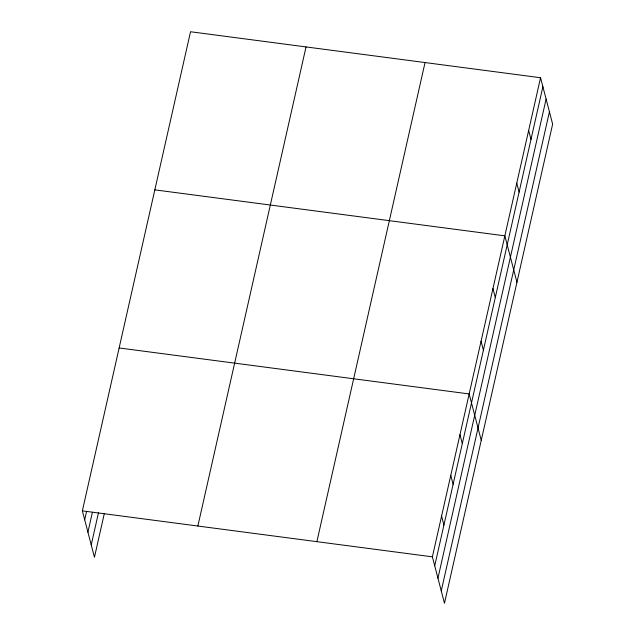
<?xml version="1.0" encoding="UTF-8"?>
<svg xmlns="http://www.w3.org/2000/svg" width="635" height="635" viewBox="0 0 635 635"><rect width="100%" height="100%" fill="white"/><g stroke="black" fill="none" stroke-linecap="round" stroke-linejoin="round"><path stroke-width="0.95" d="M104.283 513.699L94.448 557.268L82.359 510.858L190.524 31.75L540.552 77.732L552.64 124.142L444.476 603.25L432.387 556.839L540.552 77.732M84.693 519.827L86.622 511.302M87.916 532.186L92.4 512.294M91.226 544.909L98.496 512.707M197.866 526.034L306.03 46.926M316.881 541.671L425.045 62.555M434.721 565.809L542.893 86.701M437.944 578.167L546.108 99.06M441.261 590.891L549.426 111.784M154.829 189.857L504.857 235.839L516.946 282.25M119.134 347.964L469.162 393.946L481.251 440.357M82.359 510.858L432.387 556.839M528.653 130.437L530.995 139.406M516.755 183.134L519.097 192.103M492.958 288.544L495.3 297.513M481.06 341.241L483.402 350.21M459.97 434.673L462.304 443.635M450.779 475.393L453.112 484.362M441.579 516.12L443.921 525.089"/></g></svg>
